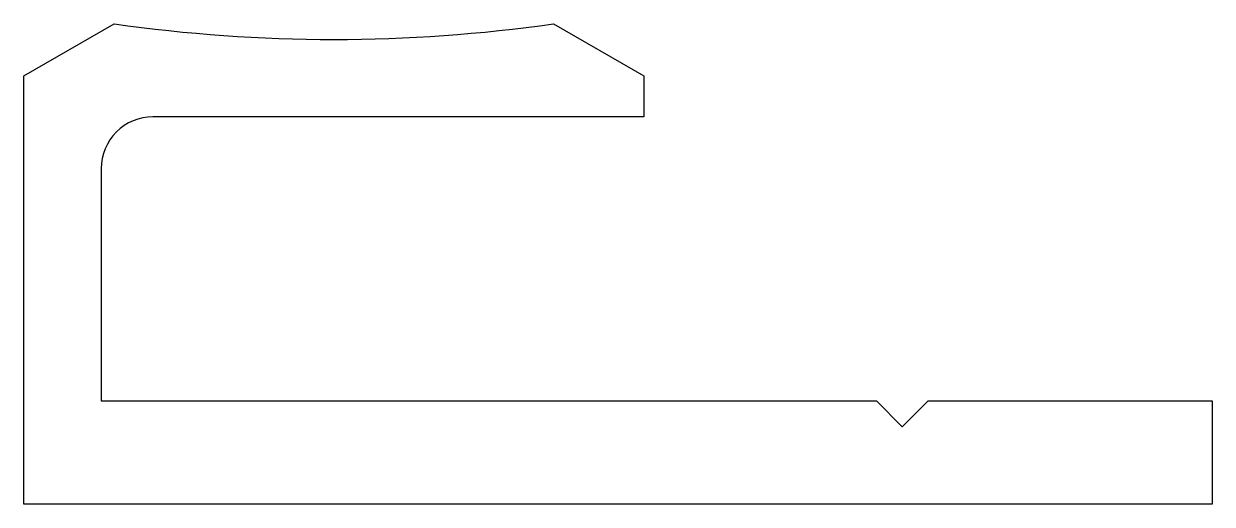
# Model space of a CAD drawing. Extents: x 173.3 to 196.3, y 219.1 to 228.4.
import ezdxf

# ---------------------------------------------------------------- set-up
doc = ezdxf.new("R2010")
doc.units = 0
doc.layers.add('ANA', color=220, linetype='CONTINUOUS')

msp = doc.modelspace()

# ---------------------------------------------------------------- linework, layer by layer
at = {"layer": 'ANA', "color": 7}
msp.add_lwpolyline([(196.311, 219.135), (173.311, 219.135), (173.311, 227.427), (175.061, 228.437, 0.071192), (183.561, 228.437), (185.311, 227.427), (185.311, 226.635), (175.811, 226.635, 0.414214), (174.811, 225.635), (174.811, 221.135), (189.811, 221.135), (190.311, 220.635), (190.811, 221.135), (196.311, 221.135)], format="xyb", close=True, dxfattribs=at)

doc.saveas('drawing.dxf')
